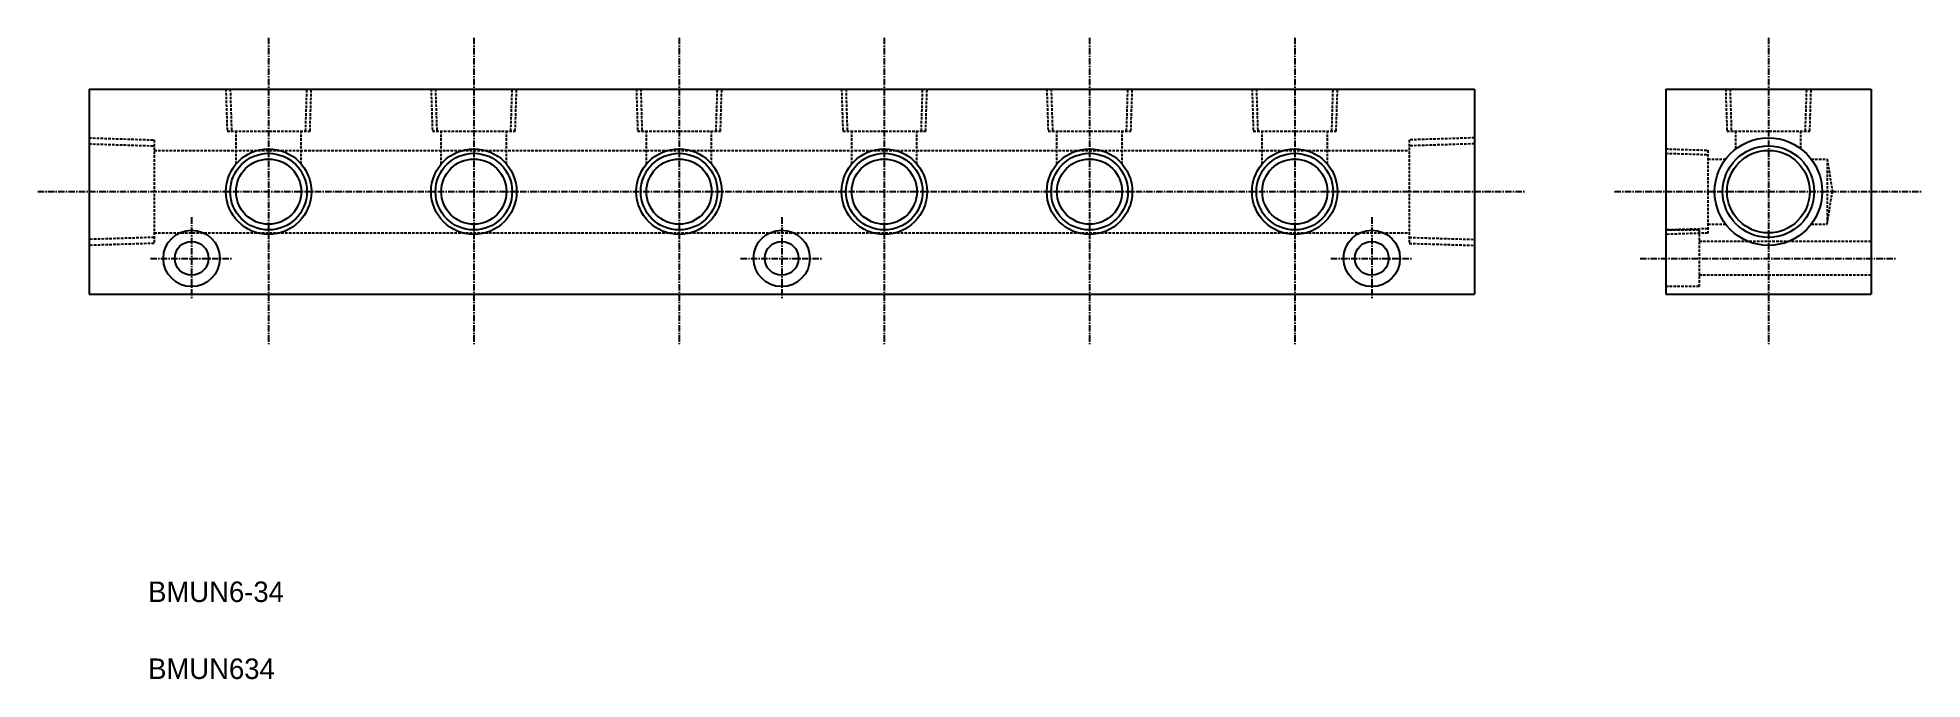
# Model space of a CAD drawing. Extents: x -214 to 154, y 102 to 227.
import ezdxf

# ---------------------------------------------------------------- set-up
doc = ezdxf.new("R2010")
doc.units = 0
doc.linetypes.add('CENTER', pattern=[2, 1.25, -0.25, 0.25, -0.25])
doc.linetypes.add('DASHED', pattern=[0.75, 0.5, -0.25])
doc.layers.get('0').update_dxf_attribs({"linetype": 'CONTINUOUS'})
doc.layers.add('CENTER', color=1, linetype='CENTER')

msp = doc.modelspace()

# ---------------------------------------------------------------- linework, layer by layer
at = {"color": 7, "linetype": 'CONTINUOUS'}
for p, q in [((-203.79, 217.35), (66.21, 217.35)), ((-203.79, 217.35), (-203.79, 177.35)), ((66.21, 217.35), (66.21, 177.35)), ((103.52, 217.35), (103.52, 177.35)), ((103.52, 217.35), (143.52, 217.35)), ((143.52, 217.35), (143.52, 177.35)), ((-203.79, 177.35), (66.21, 177.35)), ((103.52, 177.35), (143.52, 177.35))]:
    msp.add_line(p, q, dxfattribs=at)
at = {"color": 3, "linetype": 'DASHED'}
for p, q in [((-177.12, 217.35), (-176.87, 209.15)), ((-176.27, 217.35), (-176.01, 209.15)), ((-161.57, 209.15), (-161.32, 217.35)), ((-160.72, 209.15), (-160.46, 217.35)), ((-137.12, 217.35), (-136.87, 209.15)), ((-136.27, 217.35), (-136.01, 209.15)), ((-121.57, 209.15), (-121.32, 217.35)), ((-120.72, 209.15), (-120.46, 217.35)), ((-97.12, 217.35), (-96.87, 209.15)), ((-96.27, 217.35), (-96.01, 209.15)), ((-81.57, 209.15), (-81.32, 217.35)), ((-80.72, 209.15), (-80.46, 217.35)), ((-57.12, 217.35), (-56.87, 209.15)), ((-56.27, 217.35), (-56.01, 209.15)), ((-41.57, 209.15), (-41.32, 217.35)), ((-40.72, 209.15), (-40.46, 217.35)), ((-17.12, 217.35), (-16.87, 209.15)), ((-16.27, 217.35), (-16.01, 209.15)), ((-1.57, 209.15), (-1.32, 217.35)), ((-0.72, 209.15), (-0.46, 217.35)), ((22.88, 217.35), (23.13, 209.15)), ((23.73, 217.35), (23.99, 209.15)), ((38.43, 209.15), (38.68, 217.35)), ((39.28, 209.15), (39.54, 217.35)), ((115.18, 217.35), (115.44, 209.15)), ((116.04, 217.35), (116.3, 209.15)), ((130.73, 209.15), (130.99, 217.35)), ((131.59, 209.15), (131.85, 217.35)), ((-203.79, 207.83), (-191.09, 207.43)), ((-203.79, 206.67), (-191.09, 206.27)), ((-191.09, 207.43), (-191.09, 187.27)), ((-176.87, 209.15), (-160.72, 209.15)), ((-175.14, 202.75), (-175.14, 209.15)), ((-162.44, 202.75), (-162.44, 209.15)), ((-136.87, 209.15), (-120.72, 209.15)), ((-135.14, 202.75), (-135.14, 209.15)), ((-122.44, 202.75), (-122.44, 209.15)), ((-96.87, 209.15), (-80.72, 209.15)), ((-95.14, 202.75), (-95.14, 209.15)), ((-82.44, 202.75), (-82.44, 209.15)), ((-56.87, 209.15), (-40.72, 209.15)), ((-55.14, 202.75), (-55.14, 209.15)), ((-42.44, 202.75), (-42.44, 209.15)), ((-16.87, 209.15), (-0.72, 209.15)), ((-15.14, 202.75), (-15.14, 209.15)), ((-2.44, 202.75), (-2.44, 209.15)), ((23.13, 209.15), (39.28, 209.15)), ((24.86, 202.75), (24.86, 209.15)), ((37.56, 202.75), (37.56, 209.15)), ((66.21, 207.83), (53.51, 207.43)), ((53.51, 207.43), (53.51, 187.27)), ((66.21, 206.67), (53.51, 206.27)), ((115.44, 209.15), (131.59, 209.15)), ((117.17, 205.69), (117.17, 209.15)), ((129.87, 205.69), (129.87, 209.15)), ((-191.09, 205.4), (53.51, 205.4)), ((103.52, 205.68), (111.72, 205.43)), ((103.52, 204.83), (111.72, 204.57)), ((111.72, 205.43), (111.72, 189.28)), ((111.72, 203.7), (115.18, 203.7)), ((131.85, 203.7), (134.99, 203.7)), ((134.99, 203.7), (135.99, 197.35)), ((134.99, 203.7), (134.99, 191)), ((134.99, 191), (135.99, 197.35)), ((111.72, 191), (115.18, 191)), ((131.85, 191), (134.99, 191)), ((-191.09, 188.43), (-203.79, 188.04)), ((-191.09, 189.3), (53.51, 189.3)), ((53.51, 188.43), (66.21, 188.04)), ((111.72, 190.13), (103.52, 189.88)), ((110.02, 189.85), (103.52, 189.85)), ((111.72, 189.28), (103.52, 189.02)), ((110.02, 189.85), (110.02, 178.85)), ((143.52, 187.65), (110.02, 187.65)), ((-191.09, 187.27), (-203.79, 186.88)), ((53.51, 187.27), (66.21, 186.88)), ((143.52, 181.05), (110.02, 181.05)), ((110.02, 178.85), (103.52, 178.85))]:
    msp.add_line(p, q, dxfattribs=at)
at = {"color": 3, "linetype": 'CONTINUOUS'}
for centre, radius in [((123.52, 197.35), 10.48), ((-168.79, 197.35), 8.33), ((-128.79, 197.35), 8.33), ((-88.79, 197.35), 8.33), ((-48.79, 197.35), 8.33), ((-8.79, 197.35), 8.33), ((31.21, 197.35), 8.33)]:
    msp.add_circle(centre, radius, dxfattribs=at)
at = {"color": 7, "linetype": 'CONTINUOUS'}
for centre, radius in [((123.52, 197.35), 8.92), ((-168.79, 197.35), 7.47), ((-168.79, 197.35), 6.35), ((-128.79, 197.35), 7.47), ((-128.79, 197.35), 6.35), ((-88.79, 197.35), 7.47), ((-88.79, 197.35), 6.35), ((-48.79, 197.35), 7.47), ((-48.79, 197.35), 6.35), ((-8.79, 197.35), 7.47), ((-8.79, 197.35), 6.35), ((31.21, 197.35), 7.47), ((31.21, 197.35), 6.35), ((123.52, 197.35), 8.05), ((-183.79, 184.35), 5.5), ((-183.79, 184.35), 3.3), ((-68.79, 184.35), 5.5), ((-68.79, 184.35), 3.3), ((46.21, 184.35), 5.5), ((46.21, 184.35), 3.3)]:
    msp.add_circle(centre, radius, dxfattribs=at)
at = {"layer": 'CENTER', "color": 1, "linetype": 'CENTER'}
for p, q in [((-168.79, 227.35), (-168.79, 167.35)), ((-128.79, 227.35), (-128.79, 167.35)), ((-88.79, 227.35), (-88.79, 167.35)), ((-48.79, 227.35), (-48.79, 167.35)), ((-8.79, 227.35), (-8.79, 167.35)), ((31.21, 227.35), (31.21, 167.35)), ((123.52, 227.35), (123.52, 167.35)), ((-213.79, 197.35), (76.21, 197.35)), ((93.52, 197.35), (153.52, 197.35)), ((-183.79, 192.35), (-183.79, 176.35)), ((-68.79, 192.35), (-68.79, 176.35)), ((46.21, 192.35), (46.21, 176.35)), ((-191.79, 184.35), (-175.79, 184.35)), ((-76.79, 184.35), (-60.79, 184.35)), ((38.21, 184.35), (54.21, 184.35)), ((98.54, 184.35), (148.38, 184.35))]:
    msp.add_line(p, q, dxfattribs=at)

# ---------------------------------------------------------------- texts
at = {"color": 7, "linetype": 'CONTINUOUS'}
for s, p in [('BMUN6-34', (-192.26, 117.37)), ('BMUN634', (-192.26, 102.37))]:
    msp.add_text(s, height=4, dxfattribs=at).set_placement(p)

doc.saveas('drawing.dxf')
